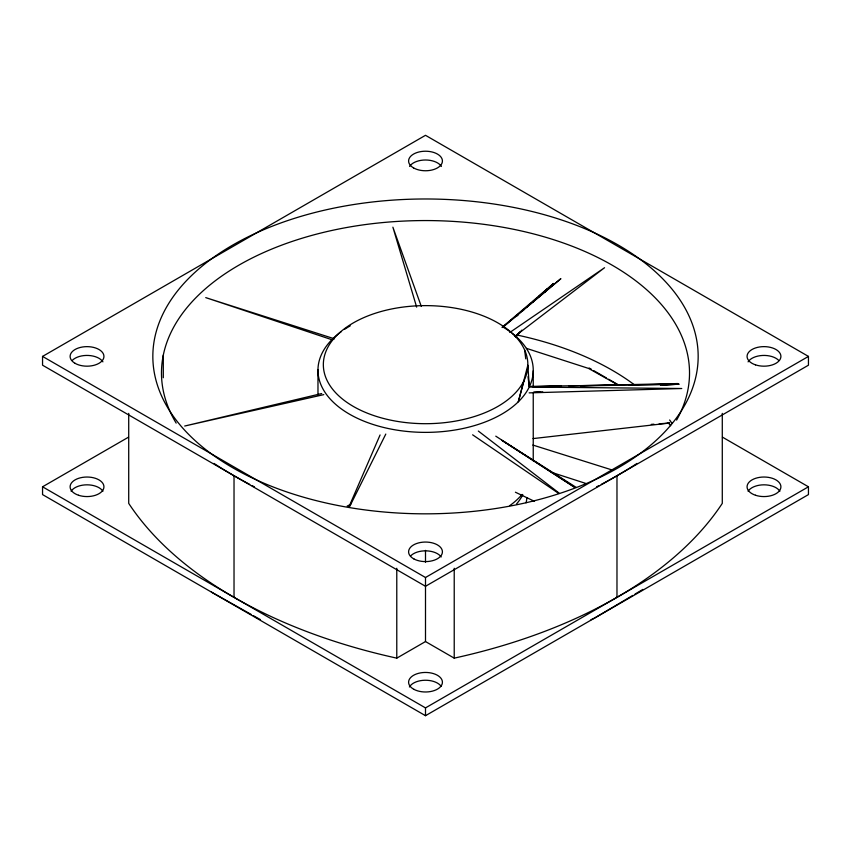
<?xml version="1.0" encoding="UTF-8"?>
<svg xmlns="http://www.w3.org/2000/svg" width="851" height="851" viewBox="0 0 851 851"><rect width="100%" height="100%" fill="white"/><g stroke="black" fill="none" stroke-linecap="round" stroke-linejoin="round"><path stroke-width="1.28" d="M524.11 380.482L518.302 401.821L527.843 365.228A102.258 59.038 0 0 0 375.312 313.253A102.258 59.038 0 0 0 373.621 415.501A102.258 59.038 0 0 0 527.843 365.228L529.301 386.886L528.014 376.695M348.942 506.866L380.078 434.957M349.357 507.143L385.801 434.063M515.844 337.209L521.812 330.124M517.057 334.773L519.823 331.911M539.215 296.648L542.044 293.84M544.874 291.042L546.757 289.17L538.906 296.233M545.012 291.829L553.522 283.5L502.281 327.188M544.948 291.787L553.522 283.5L532.726 302.116M516.344 316.519L518.312 314.753M522.227 311.232L524.195 309.466M527.141 306.817L531.056 303.286M533.024 301.52L536.949 297.988M502.803 327.305L560.883 278.649L502.186 327.539M514.855 336.294L604.561 267.714L509.792 332.486M632.761 595.423L594.392 618.177A272.66 157.424 0 0 1 590.977 619.709M635.016 594.083L642.909 589.403M42.55 356.409L425.5 135.309L808.45 356.409L808.45 365.196L425.5 586.286L42.55 365.196L42.55 356.409L425.5 577.499L808.45 356.409M722.456 437.148L808.45 486.793L808.45 494.591L425.5 715.691L42.55 494.591L42.55 486.793L128.544 437.148M128.714 413.373L128.714 503.377A462.593 267.076 0 0 0 396.779 658.142L425.5 641.558L454.221 658.142A462.593 267.076 0 0 0 722.286 503.377L722.286 413.373M42.55 486.793L425.5 707.894L808.45 486.793M347.165 506.068L350.729 504.303M321.689 393.556L184.699 426.032L323.774 394.63M533.024 438.595L669.726 423.032L659.174 423.809M651.27 424.383L653.908 424.192M540.108 391.928L533.503 392.322L542.757 391.885M667.003 384.205L677.577 383.567L568.893 385.928M663.057 385.077L678.917 384.184L530.833 386.365M660.461 385.173L678.917 384.184L628.549 385.077M529.141 392.875L681.757 388.513L529.95 387.067M533.109 386.716L560.947 386.109M533.109 386.78L560.947 386.29M580.829 385.928L617.943 385.269M532.854 445.052L612.667 470.156M334.475 338.826L205.74 297.616L332.113 339.783M526.429 348.357L588.552 368.419L618.017 384.982M551.533 472.348L585.541 483.347M515.398 492.208L534.502 501.356M211.442 592.105L251.119 614.401M253.385 615.667L260.183 619.496M589.19 368.004L591.477 369.323M593.764 370.653L606.359 377.918M608.646 379.238L617.805 384.524M502.856 440.871L576.255 487.432M501.771 440.307L574.234 487.059M495.771 436.159L574.372 487.102M472.624 434.818L558.777 493.495M478.326 431.053L559.075 493.059M421.298 306.413L392.885 227.185L416.65 307.115M524.61 349.931L525.748 358.845M616.975 475.741L616.975 597.338M533.237 370.823L533.237 386.716M533.237 393.343L533.237 460.88M454.221 568.266L454.221 658.142M425.5 550.363L425.5 562.256M425.5 577.499L425.5 641.558M425.5 707.894L425.5 715.691M396.779 568.266L396.779 658.142M317.976 369.632L317.976 394.8M234.025 475.741L234.025 597.338M163.296 355.133L163.296 377.738M512.121 333.262A107.641 62.144 0 0 1 496.941 416.767A107.641 62.144 0 0 1 351.527 415.32A107.641 62.144 0 0 1 341.357 331.55M344.559 329.337A107.641 62.144 0 0 1 350.229 325.869M502.441 326.71A107.641 62.144 0 0 1 510.1 331.73M522.12 494.42A107.641 62.144 0 0 1 509.855 505.579M668.216 422.873A272.66 157.424 0 0 1 670.673 425.713M176.168 423.117A264.012 152.425 0 0 1 422.724 220.569A264.012 152.425 0 0 1 676.609 420.075M516.961 335.017A264.012 152.425 0 0 1 635.037 385.28M669.641 419.99A264.012 152.425 0 0 1 671.95 423.341M254.343 486.783A462.593 267.076 0 0 1 252.024 485.591M249.726 484.389A462.593 267.076 0 0 1 213.973 463.412M637.027 463.412A462.593 267.076 0 0 1 601.274 484.389M598.976 485.591A462.593 267.076 0 0 1 596.657 486.783M410.554 556.022A16.924 9.776 0 0 1 426.394 550.852A16.924 9.776 0 0 1 441.19 556.958M71.112 491.25A16.924 9.776 0 0 1 87.015 484.825A16.924 9.776 0 0 1 102.918 491.25M409.405 686.991A16.924 9.776 0 0 1 424.915 680.247A16.924 9.776 0 0 1 441.19 686.363M72.356 360.303A16.924 9.776 0 0 1 88.493 355.463A16.924 9.776 0 0 1 102.918 361.856M748.082 361.856A16.924 9.776 0 0 1 762.507 355.463A16.924 9.776 0 0 1 778.644 360.303M526.907 497.697A101.546 58.623 0 0 1 526.046 502.803M522.812 494.771A101.546 58.623 0 0 1 516.546 503.962M748.082 491.25A16.924 9.776 0 0 1 763.985 484.825A16.924 9.776 0 0 1 779.888 491.25M409.597 166.434A16.924 9.776 0 0 1 425.5 159.999A16.924 9.776 0 0 1 441.403 166.434M262.448 482.581A272.66 157.424 0 0 0 696.288 374.844A272.66 157.424 0 0 0 317.763 211.793A272.66 157.424 0 0 0 262.448 482.581M413.958 689.363A16.924 9.776 0 0 0 441.988 684.417A16.924 9.776 0 0 0 420.554 672.875A16.924 9.776 0 0 0 413.958 689.363M78.558 495.261A16.924 9.776 0 0 0 103.939 486.793A16.924 9.776 0 0 0 78.558 478.336A16.924 9.776 0 0 0 78.558 495.261M755.518 495.261A16.924 9.776 0 0 0 780.91 486.793A16.924 9.776 0 0 0 755.518 478.336A16.924 9.776 0 0 0 755.518 495.261M413.533 167.892A16.924 9.776 0 0 0 441.85 163.52A16.924 9.776 0 0 0 421.117 151.552A16.924 9.776 0 0 0 413.533 167.892M75.048 363.313A16.924 9.776 0 0 0 103.365 358.941A16.924 9.776 0 0 0 82.632 346.974A16.924 9.776 0 0 0 75.048 363.313M413.958 558.969A16.924 9.776 0 0 0 441.988 554.033A16.924 9.776 0 0 0 420.554 542.481A16.924 9.776 0 0 0 413.958 558.969M755.518 364.866A16.924 9.776 0 0 0 780.91 356.409A16.924 9.776 0 0 0 755.518 347.942A16.924 9.776 0 0 0 755.518 364.866"/></g></svg>
